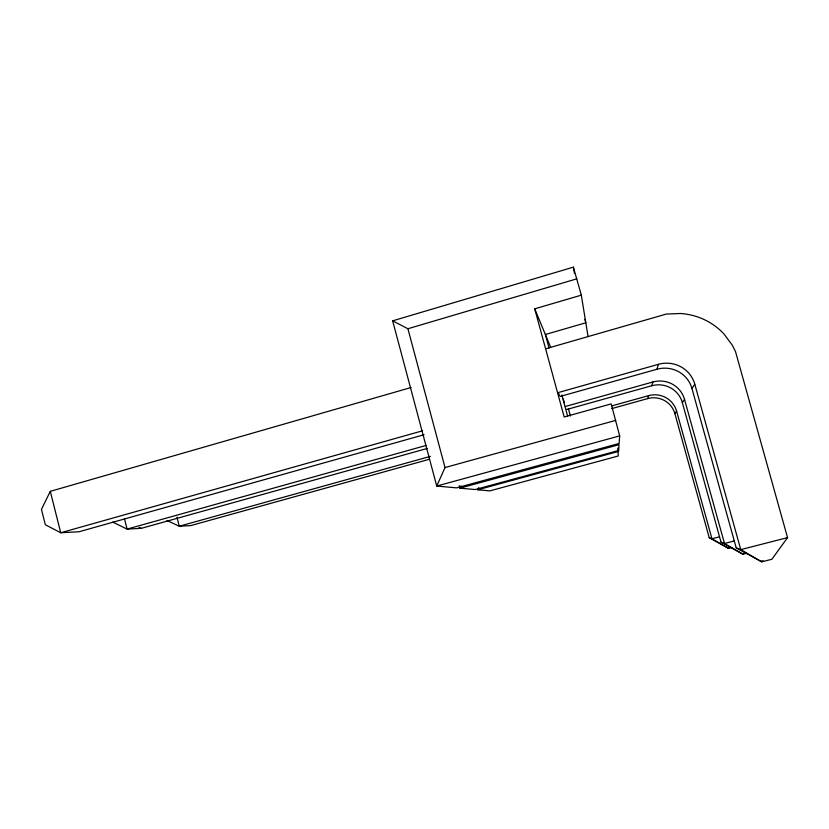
<?xml version="1.0" encoding="UTF-8"?>
<svg xmlns="http://www.w3.org/2000/svg" width="829" height="829" viewBox="0 0 829 829"><rect width="100%" height="100%" fill="white"/><g stroke="black" fill="none" stroke-linecap="round" stroke-linejoin="round"><path stroke-width="1.24" d="M617.968 449.09L618.247 455.991L489.866 490.882L477.742 489.784L478.779 487.597M460.965 485.867L459.898 488.157L475.204 489.545L618.641 450.479L619.045 444.686L459.898 488.157L459.235 485.659M581.326 295.165L534.715 308.834L564.176 416.987L611.17 403.899L619.667 435.888L619.128 443.463L456.665 487.866L436.738 486.053L392.645 320.844L573.367 267.166L581.326 295.165L588.041 336.45M611.75 408.593L647.646 398.614L648.589 395.651A22.839 22.373 -14.7 0 1 676.609 411.122L711.945 538.767L728.442 548.311L731.779 547.461M566.87 409.453L651.698 385.754L652.889 381.993A25.792 25.233 -15.8 0 1 684.536 399.402L724.484 543.492L742.971 554.207L746.266 553.368M560.135 396.459L656.9 369.247L658.454 364.314A29.616 28.932 -17.1 0 1 694.795 384.21L740.753 549.617L761.758 561.834L771.861 559.274L787.55 537.627L735.478 351.486L732.318 345.258L724.018 334.025A65.792 64.144 -18.1 0 0 680.433 313.497L666.278 314.077L546.156 348.646M392.645 320.844L407.909 328.74L445.028 467.546L436.738 486.053L619.667 435.888M411.06 387.526L50.289 491.338L41.45 509.4L45.305 524.726L60.735 532.757L79.097 531.741L424.096 434.717M728.442 548.311L709.23 537.752L674.889 413.661L676.609 411.122M742.971 554.207L721.033 542.197L682.35 402.625L684.536 399.402M761.758 561.834L736.214 547.907L691.935 388.449L694.795 384.21M407.909 328.74L576.849 278.824M422.624 430.769L60.735 532.757L50.289 491.338M658.454 364.314L558.135 392.594L559.637 395.495M425.951 445.484L127.096 529.099L112.703 522.073M565.337 406.49L652.889 381.993M124.474 518.84L127.096 529.099L141.376 528.322L427.236 448.458M430.396 456.354L179.261 526.228L166.961 520.498M611.605 405.941L648.589 395.651M429.37 459.276L190.691 525.607L179.261 526.228L176.94 517.182M445.028 467.546L615.698 420.396M477.742 489.784L618.569 451.432M719.375 536.85L711.945 538.767L709.23 537.752M734.339 540.954L724.484 543.492L721.033 542.197M727.738 548.031L729.945 547.461M787.55 537.627L740.753 549.617L736.214 547.907M742.069 553.845L744.566 553.202M760.587 561.357L763.084 560.725M138.951 527.638L141.376 528.322M534.715 308.834L550.643 347.216M617.947 448.085L618.641 450.479M584.849 319.248L585.823 322.792L545.368 334.501L549.067 348.087M568.362 408.583L570.383 416.003M563.305 399.05L564.321 402.77M561.855 395.008L567.585 415.992M573.367 267.166L574.497 273.518M656.9 369.247A28.549 27.906 -16.8 0 1 691.935 388.449M651.698 385.754A24.974 24.445 -15.5 0 1 682.35 402.625M647.646 398.614A22.196 21.751 -14.4 0 1 674.889 413.661"/></g></svg>
